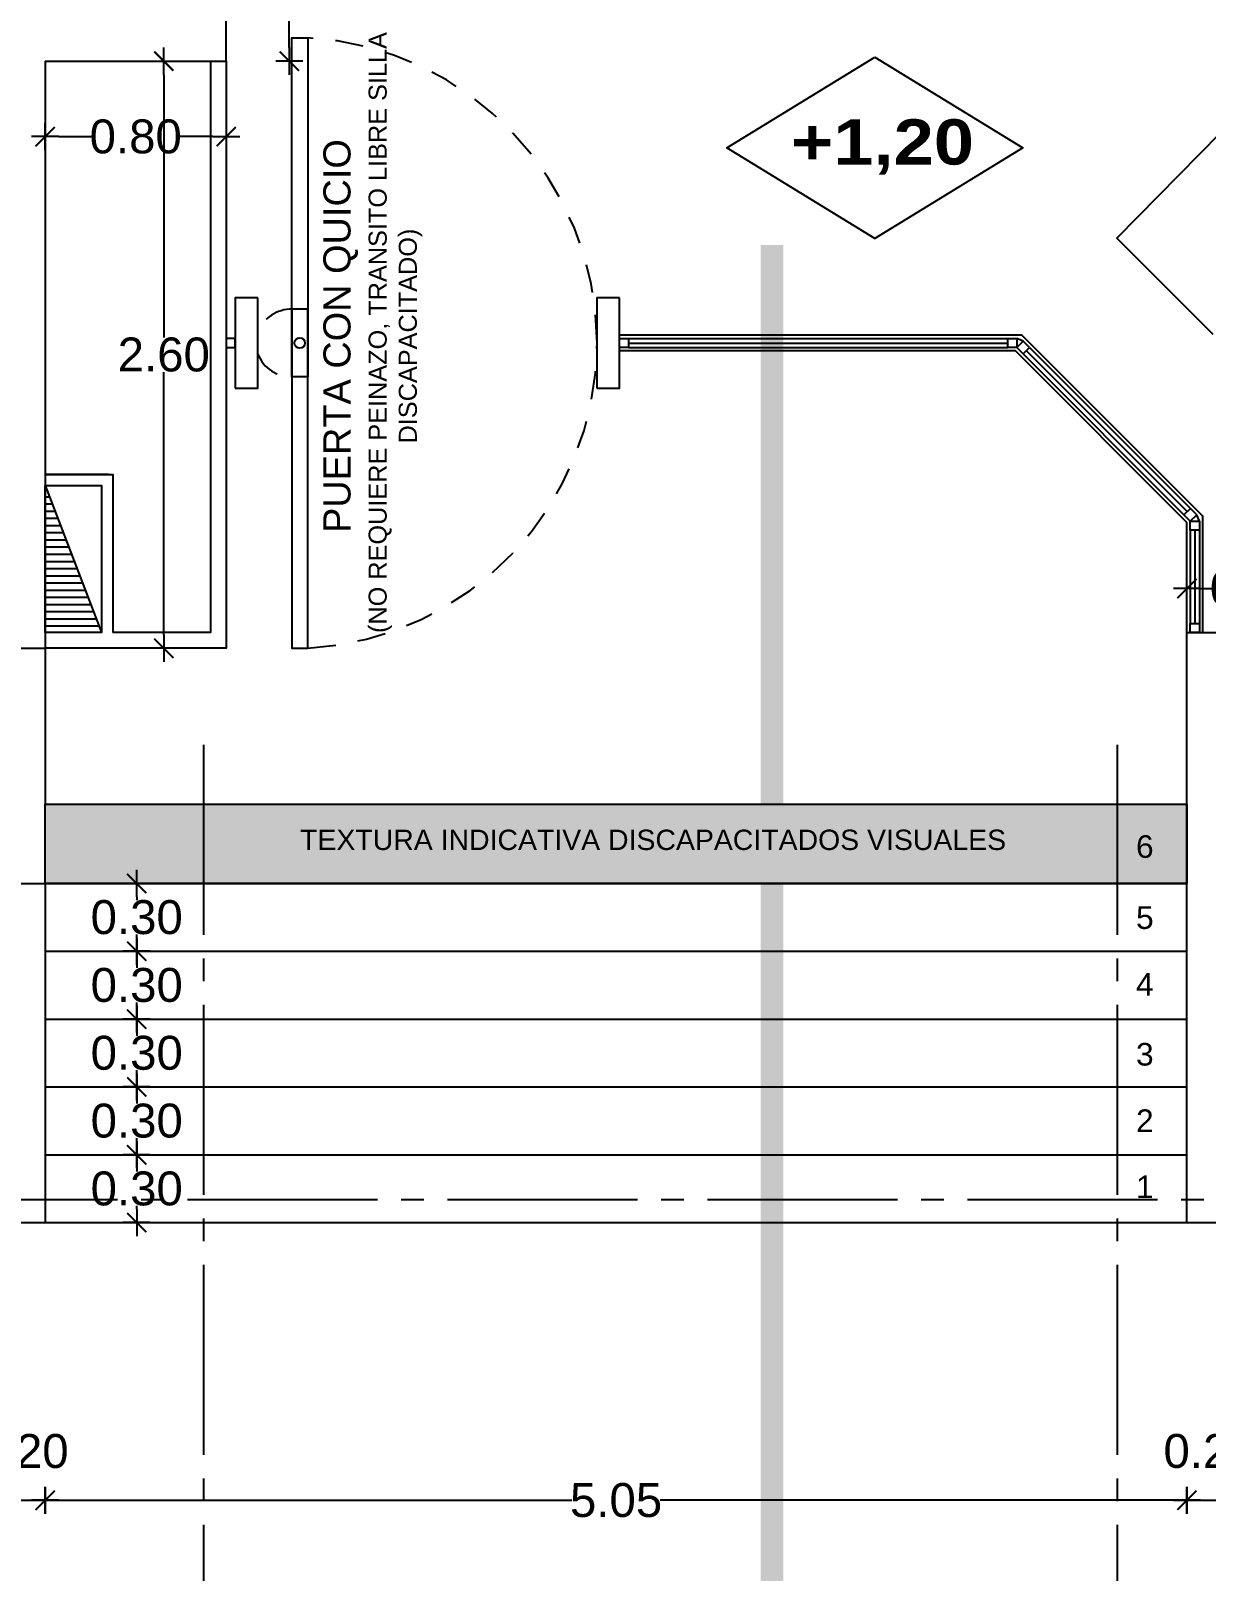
# Model space of a CAD drawing. Header units: millimetres. Extents: x 1217 to 2428, y 234 to 644.
# Drawn here: x 2363.97 to 2369.17, y 339.99 to 346.8 of the extents above; entities that cross this region are included whole.
import ezdxf

# ---------------------------------------------------------------- set-up
doc = ezdxf.new("R2010")
doc.units = ezdxf.units.MM
for name, pattern in [('ACAD_ISO04W100', [30, 24, -3, 0, -3]), ('DASHDOTX2', [0.84, 0.4, -0.2, 0.04, -0.2]), ('HIDDEN2', [0.1875, 0.125, -0.0625])]:
    doc.linetypes.add(name, pattern=pattern)
doc.layers.get('0').update_dxf_attribs({"lineweight": 5})
for name, color, linetype in [('0.1', 251, 'Continuous'), ('0.2', 2, 'Continuous'), ('0.3', 6, 'Continuous'), ('COTAS', 252, 'Continuous'), ('COTAS INTERIORES', 3, 'Continuous'), ('Ejes', 8, 'Continuous'), ('Muebles', 8, 'Continuous'), ('MURO', 5, 'Continuous'), ('muros', 7, 'Continuous'), ('SHAFT', 3, 'Continuous'), ('Texto', 1, 'Continuous'), ('Textos', 2, 'Continuous')]:
    doc.layers.add(name, color=color, linetype=linetype)
doc.styles.add('DIM000', font='')
doc.styles.add('INTERARQ', font='arial.ttf')
doc.styles.add('ROMANS', font='arial.ttf', dxfattribs={"height": 22.5})
doc.styles.get("Standard").update_dxf_attribs({"font": 'arial.ttf'})
doc.styles.get('DIM000').set_extended_font_data('Arial Black')
doc.dimstyles.new('ESCALA_1-50', dxfattribs={"dimtxt": 0.15, "dimasz": 0.06, "dimexe": 0.18, "dimexo": 0.0625, "dimgap": 0, "dimtad": 0, "dimtih": 1, "dimtoh": 1, "dimzin": 0, "dimdsep": 46, "dimtxsty": 'INTERARQ', "dimblk": 'DIMTICK', "dimcen": 0, "dimse1": 1, "dimse2": 1, "dimclrd": 256, "dimclre": 1, "dimclrt": 2, "dimadec": 0, "dimazin": 0, "dimtfac": 4.5, "dimtofl": 0, "dimtmove": 2, "dimatfit": 3, "dimldrblk": 'DIMTICK', "dimfxl": 1, "dimtolj": 1, "dimtzin": 0, "dimarcsym": 0})

# ---------------------------------------------------------------- blocks, each defined once
blk = doc.blocks.new('DIMTICK')
at = {"color": 1}
for p, q in [((-1, 0), (1, 0)), ((0, 1), (0, -1))]:
    blk.add_line(p, q, dxfattribs=at)
at = {"color": 3, "const_width": 0.141}
blk.add_lwpolyline([(0.71, 0.71), (-0.71, -0.71)], dxfattribs=at)
blk = doc.blocks.new('*D83')
at = {"layer": 'COTAS INTERIORES', "lineweight": -2, "ltscale": 3, "transparency": 16777216}
for p, q in [((2365.1133, 351.0082), (2365.1133, 348.9433)), ((2365.1133, 346.7253), (2365.1133, 348.7902))]:
    blk.add_line(p, q, dxfattribs=at)
at = {"layer": 'Defpoints', "color": 0, "ltscale": 3, "transparency": 16777216}
for p in [(2364.8346, 351.0682, 0), (2365.1133, 351.0682), (2364.8346, 346.6653, 0)]:
    blk.add_point(p, dxfattribs=at)
at = {"layer": 'COTAS INTERIORES', "lineweight": -2, "ltscale": 3, "transparency": 16777216, "xscale": 0.06, "yscale": 0.06, "zscale": 0.06}
for p, rotation in [((2365.1133, 351.0682), 90), ((2365.1133, 346.6653), 270)]:
    blk.add_blockref('DIMTICK', p, dxfattribs=dict(at, rotation=rotation))
at = {"layer": 'COTAS INTERIORES', "color": 2, "ltscale": 3, "transparency": 16777216, "insert": (2365.1133, 348.8667), "char_height": 0.15, "attachment_point": 5, "style": 'INTERARQ'}
blk.add_mtext('\\A1;4.40', dxfattribs=at)
blk = doc.blocks.new('*D85')
at = {"layer": 'COTAS INTERIORES', "lineweight": -2, "ltscale": 3, "transparency": 16777216}
for p, q in [((2364.0936, 346.3314), (2364.2396, 346.3314)), ((2364.7746, 346.3314), (2364.6287, 346.3314))]:
    blk.add_line(p, q, dxfattribs=at)
at = {"layer": 'Defpoints', "color": 0, "ltscale": 3, "transparency": 16777216}
for p in [(2364.0336, 346.6653, 0), (2364.8346, 346.6653, 0), (2364.8346, 346.3314)]:
    blk.add_point(p, dxfattribs=at)
at = {"layer": 'COTAS INTERIORES', "lineweight": -2, "ltscale": 3, "transparency": 16777216, "xscale": 0.06, "yscale": 0.06, "zscale": 0.06, "rotation": 180}
blk.add_blockref('DIMTICK', (2364.0336, 346.3314), dxfattribs=at)
at = {"layer": 'COTAS INTERIORES', "lineweight": -2, "ltscale": 3, "transparency": 16777216, "xscale": 0.06, "yscale": 0.06, "zscale": 0.06}
blk.add_blockref('DIMTICK', (2364.8346, 346.3314), dxfattribs=at)
at = {"layer": 'COTAS INTERIORES', "color": 2, "ltscale": 3, "transparency": 16777216, "insert": (2364.4341, 346.3314), "char_height": 0.15, "attachment_point": 5, "style": 'INTERARQ'}
blk.add_mtext('\\A1;0.80', dxfattribs=at)
blk = doc.blocks.new('*D86')
at = {"layer": 'COTAS INTERIORES', "lineweight": -2, "ltscale": 3, "transparency": 16777216}
for p, q in [((2364.5583, 346.6053), (2364.5583, 345.4436)), ((2364.5583, 344.1286), (2364.5583, 345.2904))]:
    blk.add_line(p, q, dxfattribs=at)
at = {"layer": 'Defpoints', "color": 0, "ltscale": 3, "transparency": 16777216}
for p in [(2364.5583, 346.6653), (2364.8346, 346.6653, 0), (2364.8346, 344.0686, 0)]:
    blk.add_point(p, dxfattribs=at)
at = {"layer": 'COTAS INTERIORES', "lineweight": -2, "ltscale": 3, "transparency": 16777216, "xscale": 0.06, "yscale": 0.06, "zscale": 0.06}
for p, rotation in [((2364.5583, 346.6653), 90), ((2364.5583, 344.0686), 270)]:
    blk.add_blockref('DIMTICK', p, dxfattribs=dict(at, rotation=rotation))
at = {"layer": 'COTAS INTERIORES', "color": 2, "ltscale": 3, "transparency": 16777216, "insert": (2364.5583, 345.367), "char_height": 0.15, "attachment_point": 5, "style": 'INTERARQ'}
blk.add_mtext('\\A1;2.60', dxfattribs=at)
blk = doc.blocks.new('*D101')
at = {"layer": 'COTAS INTERIORES', "lineweight": -2, "ltscale": 3, "transparency": 16777216}
for p, q in [((2369.1436, 344.3332), (2369.2083, 344.3332)), ((2369.6336, 344.3332), (2369.569, 344.3332))]:
    blk.add_line(p, q, dxfattribs=at)
at = {"layer": 'Defpoints', "color": 0, "ltscale": 3, "transparency": 16777216}
for p in [(2369.0836, 344.3332), (2369.0836, 344.1386, 0), (2369.6936, 344.1387, 0)]:
    blk.add_point(p, dxfattribs=at)
at = {"layer": 'COTAS INTERIORES', "lineweight": -2, "ltscale": 3, "transparency": 16777216, "xscale": 0.06, "yscale": 0.06, "zscale": 0.06, "rotation": 180}
blk.add_blockref('DIMTICK', (2369.0836, 344.3332), dxfattribs=at)
at = {"layer": 'COTAS INTERIORES', "lineweight": -2, "ltscale": 3, "transparency": 16777216, "xscale": 0.06, "yscale": 0.06, "zscale": 0.06}
blk.add_blockref('DIMTICK', (2369.6936, 344.3332), dxfattribs=at)
at = {"layer": 'COTAS INTERIORES', "color": 2, "ltscale": 3, "transparency": 16777216, "insert": (2369.3886, 344.3332), "char_height": 0.15, "attachment_point": 5, "style": 'INTERARQ'}
blk.add_mtext('\\A1;0.61', dxfattribs=at)
blk = doc.blocks.new('*D102')
at = {"layer": 'COTAS INTERIORES', "lineweight": -2, "ltscale": 3, "transparency": 16777216}
for p, q in [((2369.5102, 344.0786), (2369.5102, 342.9103)), ((2369.5102, 341.5887), (2369.5102, 342.7571))]:
    blk.add_line(p, q, dxfattribs=at)
at = {"layer": 'Defpoints', "color": 0, "ltscale": 3, "transparency": 16777216}
for p in [(2369.0836, 344.1386, 0), (2369.0836, 341.5287, 0), (2369.5102, 341.5287)]:
    blk.add_point(p, dxfattribs=at)
at = {"layer": 'COTAS INTERIORES', "lineweight": -2, "ltscale": 3, "transparency": 16777216, "xscale": 0.06, "yscale": 0.06, "zscale": 0.06}
for p, rotation in [((2369.5102, 344.1386), 90), ((2369.5102, 341.5287), 270)]:
    blk.add_blockref('DIMTICK', p, dxfattribs=dict(at, rotation=rotation))
at = {"layer": 'COTAS INTERIORES', "color": 2, "ltscale": 3, "transparency": 16777216, "insert": (2369.5102, 342.8337), "char_height": 0.15, "attachment_point": 5, "style": 'INTERARQ'}
blk.add_mtext('\\A1;2.61', dxfattribs=at)
blk = doc.blocks.new('*D48')
at = {"layer": 'COTAS INTERIORES', "lineweight": -2, "ltscale": 3, "transparency": 16777216}
for p, q in [((2364.4385, 341.7687), (2364.4385, 341.7553)), ((2364.4385, 341.5887), (2364.4385, 341.6021))]:
    blk.add_line(p, q, dxfattribs=at)
at = {"layer": 'Defpoints', "color": 0, "ltscale": 3, "transparency": 16777216}
for p in [(2364.1792, 341.8287, 0), (2364.4385, 341.8287), (2364.1792, 341.5287, 0)]:
    blk.add_point(p, dxfattribs=at)
at = {"layer": 'COTAS INTERIORES', "lineweight": -2, "ltscale": 3, "transparency": 16777216, "xscale": 0.06, "yscale": 0.06, "zscale": 0.06}
for p, rotation in [((2364.4385, 341.8287), 90), ((2364.4385, 341.5287), 270)]:
    blk.add_blockref('DIMTICK', p, dxfattribs=dict(at, rotation=rotation))
at = {"layer": 'COTAS INTERIORES', "color": 2, "ltscale": 3, "transparency": 16777216, "insert": (2364.4385, 341.6787), "char_height": 0.15, "attachment_point": 5, "style": 'INTERARQ'}
blk.add_mtext('\\A1;0.30', dxfattribs=at)
blk = doc.blocks.new('*D49')
at = {"layer": 'COTAS INTERIORES', "lineweight": -2, "ltscale": 3, "transparency": 16777216}
for p, q in [((2364.4385, 342.0687), (2364.4385, 342.0553)), ((2364.4385, 341.8887), (2364.4385, 341.9021))]:
    blk.add_line(p, q, dxfattribs=at)
at = {"layer": 'Defpoints', "color": 0, "ltscale": 3, "transparency": 16777216}
for p in [(2364.1792, 342.1287), (2364.4385, 342.1287), (2364.1792, 341.8287, 0)]:
    blk.add_point(p, dxfattribs=at)
at = {"layer": 'COTAS INTERIORES', "lineweight": -2, "ltscale": 3, "transparency": 16777216, "xscale": 0.06, "yscale": 0.06, "zscale": 0.06}
for p, rotation in [((2364.4385, 342.1287), 90), ((2364.4385, 341.8287), 270)]:
    blk.add_blockref('DIMTICK', p, dxfattribs=dict(at, rotation=rotation))
at = {"layer": 'COTAS INTERIORES', "color": 2, "ltscale": 3, "transparency": 16777216, "insert": (2364.4385, 341.9787), "char_height": 0.15, "attachment_point": 5, "style": 'INTERARQ'}
blk.add_mtext('\\A1;0.30', dxfattribs=at)
blk = doc.blocks.new('*D50')
at = {"layer": 'COTAS INTERIORES', "lineweight": -2, "ltscale": 3, "transparency": 16777216}
for p, q in [((2364.4385, 342.3687), (2364.4385, 342.3553)), ((2364.4385, 342.1887), (2364.4385, 342.2021))]:
    blk.add_line(p, q, dxfattribs=at)
at = {"layer": 'Defpoints', "color": 0, "ltscale": 3, "transparency": 16777216}
for p in [(2364.1792, 342.4287, 0), (2364.4385, 342.4287), (2364.1792, 342.1287)]:
    blk.add_point(p, dxfattribs=at)
at = {"layer": 'COTAS INTERIORES', "lineweight": -2, "ltscale": 3, "transparency": 16777216, "xscale": 0.06, "yscale": 0.06, "zscale": 0.06}
for p, rotation in [((2364.4385, 342.4287), 90), ((2364.4385, 342.1287), 270)]:
    blk.add_blockref('DIMTICK', p, dxfattribs=dict(at, rotation=rotation))
at = {"layer": 'COTAS INTERIORES', "color": 2, "ltscale": 3, "transparency": 16777216, "insert": (2364.4385, 342.2787), "char_height": 0.15, "attachment_point": 5, "style": 'INTERARQ'}
blk.add_mtext('\\A1;0.30', dxfattribs=at)
blk = doc.blocks.new('*D51')
at = {"layer": 'COTAS INTERIORES', "lineweight": -2, "ltscale": 3, "transparency": 16777216}
for p, q in [((2364.4385, 342.6687), (2364.4385, 342.6553)), ((2364.4385, 342.4887), (2364.4385, 342.5021))]:
    blk.add_line(p, q, dxfattribs=at)
at = {"layer": 'Defpoints', "color": 0, "ltscale": 3, "transparency": 16777216}
for p in [(2364.1792, 342.7287), (2364.4385, 342.7287), (2364.1792, 342.4287, 0)]:
    blk.add_point(p, dxfattribs=at)
at = {"layer": 'COTAS INTERIORES', "lineweight": -2, "ltscale": 3, "transparency": 16777216, "xscale": 0.06, "yscale": 0.06, "zscale": 0.06}
for p, rotation in [((2364.4385, 342.7287), 90), ((2364.4385, 342.4287), 270)]:
    blk.add_blockref('DIMTICK', p, dxfattribs=dict(at, rotation=rotation))
at = {"layer": 'COTAS INTERIORES', "color": 2, "ltscale": 3, "transparency": 16777216, "insert": (2364.4385, 342.5787), "char_height": 0.15, "attachment_point": 5, "style": 'INTERARQ'}
blk.add_mtext('\\A1;0.30', dxfattribs=at)
blk = doc.blocks.new('*D52')
at = {"layer": 'COTAS INTERIORES', "lineweight": -2, "ltscale": 3, "transparency": 16777216}
for p, q in [((2364.4385, 342.9687), (2364.4385, 342.9553)), ((2364.4385, 342.7887), (2364.4385, 342.8021))]:
    blk.add_line(p, q, dxfattribs=at)
at = {"layer": 'Defpoints', "color": 0, "ltscale": 3, "transparency": 16777216}
for p in [(2364.1792, 343.0287, 0), (2364.4385, 343.0287), (2364.1792, 342.7287)]:
    blk.add_point(p, dxfattribs=at)
at = {"layer": 'COTAS INTERIORES', "lineweight": -2, "ltscale": 3, "transparency": 16777216, "xscale": 0.06, "yscale": 0.06, "zscale": 0.06}
for p, rotation in [((2364.4385, 343.0287), 90), ((2364.4385, 342.7287), 270)]:
    blk.add_blockref('DIMTICK', p, dxfattribs=dict(at, rotation=rotation))
at = {"layer": 'COTAS INTERIORES', "color": 2, "ltscale": 3, "transparency": 16777216, "insert": (2364.4385, 342.8787), "char_height": 0.15, "attachment_point": 5, "style": 'INTERARQ'}
blk.add_mtext('\\A1;0.30', dxfattribs=at)
blk = doc.blocks.new('*D162')
at = {"layer": 'COTAS', "lineweight": -2, "ltscale": 3, "transparency": 16777216}
blk.add_line((2363.8936, 340.3006), (2363.9736, 340.3006), dxfattribs=at)
at = {"layer": 'Defpoints', "color": 0, "ltscale": 3, "transparency": 16777216}
for p in [(2363.8336, 341.8887, 0), (2364.0336, 341.8857, 0), (2364.0336, 340.3006)]:
    blk.add_point(p, dxfattribs=at)
at = {"layer": 'COTAS', "lineweight": -2, "ltscale": 3, "transparency": 16777216, "xscale": 0.06, "yscale": 0.06, "zscale": 0.06, "rotation": 180}
blk.add_blockref('DIMTICK', (2363.8336, 340.3006), dxfattribs=at)
at = {"layer": 'COTAS', "lineweight": -2, "ltscale": 3, "transparency": 16777216, "xscale": 0.06, "yscale": 0.06, "zscale": 0.06}
blk.add_blockref('DIMTICK', (2364.0336, 340.3006), dxfattribs=at)
at = {"layer": 'COTAS', "color": 2, "ltscale": 3, "transparency": 16777216, "insert": (2363.9336, 340.5174), "char_height": 0.15, "attachment_point": 5, "style": 'INTERARQ'}
blk.add_mtext('\\A1;0.20', dxfattribs=at)
blk = doc.blocks.new('*D163')
at = {"layer": 'COTAS', "lineweight": -2, "ltscale": 3, "transparency": 16777216}
for p, q in [((2364.0936, 340.3006), (2366.3633, 340.3006)), ((2369.0236, 340.3006), (2366.754, 340.3006))]:
    blk.add_line(p, q, dxfattribs=at)
at = {"layer": 'Defpoints', "color": 0, "ltscale": 3, "transparency": 16777216}
for p in [(2364.0336, 341.8857, 0), (2369.0836, 341.8857), (2369.0836, 340.3006)]:
    blk.add_point(p, dxfattribs=at)
at = {"layer": 'COTAS', "lineweight": -2, "ltscale": 3, "transparency": 16777216, "xscale": 0.06, "yscale": 0.06, "zscale": 0.06, "rotation": 180}
blk.add_blockref('DIMTICK', (2364.0336, 340.3006), dxfattribs=at)
at = {"layer": 'COTAS', "lineweight": -2, "ltscale": 3, "transparency": 16777216, "xscale": 0.06, "yscale": 0.06, "zscale": 0.06}
blk.add_blockref('DIMTICK', (2369.0836, 340.3006), dxfattribs=at)
at = {"layer": 'COTAS', "color": 2, "ltscale": 3, "transparency": 16777216, "insert": (2366.5586, 340.3006), "char_height": 0.15, "attachment_point": 5, "style": 'INTERARQ'}
blk.add_mtext('\\A1;5.05', dxfattribs=at)
blk = doc.blocks.new('*D164')
at = {"layer": 'COTAS', "lineweight": -2, "ltscale": 3, "transparency": 16777216}
blk.add_line((2369.1436, 340.3006), (2369.2236, 340.3006), dxfattribs=at)
at = {"layer": 'Defpoints', "color": 0, "ltscale": 3, "transparency": 16777216}
for p in [(2369.0836, 341.8857), (2369.2836, 341.6887), (2369.2836, 340.3006)]:
    blk.add_point(p, dxfattribs=at)
at = {"layer": 'COTAS', "lineweight": -2, "ltscale": 3, "transparency": 16777216, "xscale": 0.06, "yscale": 0.06, "zscale": 0.06, "rotation": 180}
blk.add_blockref('DIMTICK', (2369.0836, 340.3006), dxfattribs=at)
at = {"layer": 'COTAS', "lineweight": -2, "ltscale": 3, "transparency": 16777216, "xscale": 0.06, "yscale": 0.06, "zscale": 0.06}
blk.add_blockref('DIMTICK', (2369.2836, 340.3006), dxfattribs=at)
at = {"layer": 'COTAS', "color": 2, "ltscale": 3, "transparency": 16777216, "insert": (2369.1836, 340.5177), "char_height": 0.15, "attachment_point": 5, "style": 'INTERARQ'}
blk.add_mtext('\\A1;0.20', dxfattribs=at)
blk = doc.blocks.new('*D167')
at = {"layer": 'COTAS', "lineweight": -2, "ltscale": 3, "transparency": 16777216}
for p, q in [((2358.7436, 339.7001), (2361.1132, 339.7001)), ((2363.8736, 339.7001), (2361.504, 339.7001))]:
    blk.add_line(p, q, dxfattribs=at)
at = {"layer": 'Defpoints', "color": 0, "ltscale": 3, "transparency": 16777216}
for p in [(2358.6836, 341.7887, 0), (2363.9336, 341.7887, 0), (2363.9336, 339.7001)]:
    blk.add_point(p, dxfattribs=at)
at = {"layer": 'COTAS', "lineweight": -2, "ltscale": 3, "transparency": 16777216, "xscale": 0.06, "yscale": 0.06, "zscale": 0.06, "rotation": 180}
blk.add_blockref('DIMTICK', (2358.6836, 339.7001), dxfattribs=at)
at = {"layer": 'COTAS', "lineweight": -2, "ltscale": 3, "transparency": 16777216, "xscale": 0.06, "yscale": 0.06, "zscale": 0.06}
blk.add_blockref('DIMTICK', (2363.9336, 339.7001), dxfattribs=at)
at = {"layer": 'COTAS', "color": 2, "ltscale": 3, "transparency": 16777216, "insert": (2361.3086, 339.7001), "char_height": 0.15, "attachment_point": 5, "style": 'INTERARQ'}
blk.add_mtext('\\A1;5.25', dxfattribs=at)
blk = doc.blocks.new('*D168')
at = {"layer": 'COTAS', "lineweight": -2, "ltscale": 3, "transparency": 16777216}
for p, q in [((2363.9936, 339.7001), (2364.1395, 339.7001)), ((2364.6745, 339.7001), (2364.5286, 339.7001))]:
    blk.add_line(p, q, dxfattribs=at)
at = {"layer": 'Defpoints', "color": 0, "ltscale": 3, "transparency": 16777216}
for p in [(2363.9336, 341.7887, 0), (2364.7345, 341.7887), (2364.7345, 339.7001)]:
    blk.add_point(p, dxfattribs=at)
at = {"layer": 'COTAS', "lineweight": -2, "ltscale": 3, "transparency": 16777216, "xscale": 0.06, "yscale": 0.06, "zscale": 0.06, "rotation": 180}
blk.add_blockref('DIMTICK', (2363.9336, 339.7001), dxfattribs=at)
at = {"layer": 'COTAS', "lineweight": -2, "ltscale": 3, "transparency": 16777216, "xscale": 0.06, "yscale": 0.06, "zscale": 0.06}
blk.add_blockref('DIMTICK', (2364.7345, 339.7001), dxfattribs=at)
at = {"layer": 'COTAS', "color": 2, "ltscale": 3, "transparency": 16777216, "insert": (2364.3341, 339.7001), "char_height": 0.15, "attachment_point": 5, "style": 'INTERARQ'}
blk.add_mtext('\\A1;0.80', dxfattribs=at)
blk = doc.blocks.new('*D169')
at = {"layer": 'COTAS', "lineweight": -2, "ltscale": 3, "transparency": 16777216}
for p, q in [((2364.7945, 339.7001), (2366.557, 339.7001)), ((2368.7146, 339.7001), (2366.9521, 339.7001))]:
    blk.add_line(p, q, dxfattribs=at)
at = {"layer": 'Defpoints', "color": 0, "ltscale": 3, "transparency": 16777216}
for p in [(2364.7345, 341.7887), (2368.7746, 341.7887), (2368.7746, 339.7001)]:
    blk.add_point(p, dxfattribs=at)
at = {"layer": 'COTAS', "lineweight": -2, "ltscale": 3, "transparency": 16777216, "xscale": 0.06, "yscale": 0.06, "zscale": 0.06, "rotation": 180}
blk.add_blockref('DIMTICK', (2364.7345, 339.7001), dxfattribs=at)
at = {"layer": 'COTAS', "lineweight": -2, "ltscale": 3, "transparency": 16777216, "xscale": 0.06, "yscale": 0.06, "zscale": 0.06}
blk.add_blockref('DIMTICK', (2368.7746, 339.7001), dxfattribs=at)
at = {"layer": 'COTAS', "color": 2, "ltscale": 3, "transparency": 16777216, "insert": (2366.7546, 339.7001), "char_height": 0.15, "attachment_point": 5, "style": 'INTERARQ'}
blk.add_mtext('\\A1;4.04', dxfattribs=at)
blk = doc.blocks.new('*D203')
at = {"layer": 'COTAS', "lineweight": -2, "ltscale": 3, "transparency": 16777216}
for p, q in [((2368.7146, 339.7001), (2368.6546, 339.7001)), ((2369.2436, 339.7001), (2369.3036, 339.7001))]:
    blk.add_line(p, q, dxfattribs=at)
at = {"layer": 'Defpoints', "color": 0, "ltscale": 3, "transparency": 16777216}
for p in [(2368.7746, 341.7887), (2369.1836, 341.4887), (2369.1836, 339.7001)]:
    blk.add_point(p, dxfattribs=at)
at = {"layer": 'COTAS', "lineweight": -2, "ltscale": 3, "transparency": 16777216, "xscale": 0.06, "yscale": 0.06, "zscale": 0.06}
blk.add_blockref('DIMTICK', (2368.7746, 339.7001), dxfattribs=at)
at = {"layer": 'COTAS', "lineweight": -2, "ltscale": 3, "transparency": 16777216, "xscale": 0.06, "yscale": 0.06, "zscale": 0.06, "rotation": 180}
blk.add_blockref('DIMTICK', (2369.1836, 339.7001), dxfattribs=at)
at = {"layer": 'COTAS', "color": 2, "ltscale": 3, "transparency": 16777216, "insert": (2368.9791, 339.7001), "char_height": 0.15, "attachment_point": 5, "style": 'INTERARQ'}
blk.add_mtext('\\A1;0.41', dxfattribs=at)
blk = doc.blocks.new('*D204')
at = {"layer": 'COTAS', "lineweight": -2, "ltscale": 3, "transparency": 16777216}
for p, q in [((2369.2436, 339.7001), (2369.9654, 339.7001)), ((2371.0336, 339.7001), (2370.3119, 339.7001))]:
    blk.add_line(p, q, dxfattribs=at)
at = {"layer": 'Defpoints', "color": 0, "ltscale": 3, "transparency": 16777216}
for p in [(2371.0936, 341.6287), (2369.1836, 341.4887), (2371.0936, 339.7001)]:
    blk.add_point(p, dxfattribs=at)
at = {"layer": 'COTAS', "lineweight": -2, "ltscale": 3, "transparency": 16777216, "xscale": 0.06, "yscale": 0.06, "zscale": 0.06, "rotation": 180}
blk.add_blockref('DIMTICK', (2369.1836, 339.7001), dxfattribs=at)
at = {"layer": 'COTAS', "lineweight": -2, "ltscale": 3, "transparency": 16777216, "xscale": 0.06, "yscale": 0.06, "zscale": 0.06}
blk.add_blockref('DIMTICK', (2371.0936, 339.7001), dxfattribs=at)
at = {"layer": 'COTAS', "color": 2, "ltscale": 3, "transparency": 16777216, "insert": (2370.1386, 339.7001), "char_height": 0.15, "attachment_point": 5, "style": 'INTERARQ'}
blk.add_mtext('\\A1;1.91', dxfattribs=at)
blk = doc.blocks.new('*D208')
at = {"layer": 'COTAS', "lineweight": -2, "ltscale": 3, "transparency": 16777216}
for p, q in [((2348.1061, 339.0395), (2363.683, 339.0395)), ((2379.7661, 339.0395), (2364.1893, 339.0395))]:
    blk.add_line(p, q, dxfattribs=at)
at = {"layer": 'Defpoints', "color": 0, "ltscale": 3, "transparency": 16777216}
for p in [(2348.0461, 341.5287, 0), (2379.8261, 341.5287, 0), (2379.8261, 339.0395)]:
    blk.add_point(p, dxfattribs=at)
at = {"layer": 'COTAS', "lineweight": -2, "ltscale": 3, "transparency": 16777216, "xscale": 0.06, "yscale": 0.06, "zscale": 0.06, "rotation": 180}
blk.add_blockref('DIMTICK', (2348.0461, 339.0395), dxfattribs=at)
at = {"layer": 'COTAS', "lineweight": -2, "ltscale": 3, "transparency": 16777216, "xscale": 0.06, "yscale": 0.06, "zscale": 0.06}
blk.add_blockref('DIMTICK', (2379.8261, 339.0395), dxfattribs=at)
at = {"layer": 'COTAS', "color": 2, "ltscale": 3, "transparency": 16777216, "insert": (2363.9361, 339.0395), "char_height": 0.15, "attachment_point": 5, "style": 'INTERARQ'}
blk.add_mtext('\\A1;31.78', dxfattribs=at)

msp = doc.modelspace()

# ---------------------------------------------------------------- hatches: boundary and pattern name
at = {"layer": 'muros', "ltscale": 3}
h = msp.add_hatch(dxfattribs=at)
h.set_pattern_fill('DOTS', color=251, scale=0.02)
h.set_pattern_definition([(0, (1002.623633, -389.365898), (0.015875, 0.03175), [0, -0.03175])])
h.paths.add_polyline_path([(2364.03364, 343.02869), (2364.03364, 343.37869), (2369.08365, 343.37869), (2369.08365, 343.02869)])
h.paths.add_polyline_path([(2365.14021, 343.12666), (2368.30814, 343.12666), (2368.30814, 343.31212), (2365.14021, 343.31212)], flags=24)
at = {"layer": 'SHAFT'}
h = msp.add_hatch(dxfattribs=at)
h.set_pattern_fill('ANSI31', color=256, scale=0.01, angle=-225, style=0)
h.set_pattern_definition([(180, (7755532.821612, -384215.833274), (-4e-17, -0.03175), [])])
h.paths.add_polyline_path([(2364.03364, 344.13864), (2364.03364, 344.78788), (2364.28335, 344.13864)])

# ---------------------------------------------------------------- linework, layer by layer
at = {"layer": '0.1', "ltscale": 3}
msp.add_line((2364.03364, 344.06864, 0), (2364.03364, 343.37869, 0), dxfattribs=at)
at = {"layer": '0.1', "linetype": 'ByBlock', "elevation": 0}
for points in [[(2365.1246, 345.26864), (2365.1246, 346.76864), (2365.1946, 346.76864), (2365.1946, 345.26864), (2365.1246, 345.26864)], [(2365.1246, 345.56864), (2365.1246, 344.06864), (2365.1946, 344.06864), (2365.1946, 345.56864), (2365.1246, 345.56864)], [(2364.03364, 344.78788), (2364.28335, 344.13864)]]:
    msp.add_lwpolyline(points, dxfattribs=at)
at = {"layer": '0.1', "color": 1, "linetype": 'DASHDOTX2', "ltscale": 1.5, "const_width": 0.1, "elevation": 0}
msp.add_lwpolyline([(2367.24802, 345.85258), (2367.24802, 336.81868), (2367.24802, 336.81868)], dxfattribs=at)
at = {"layer": '0.1', "elevation": 0}
for points in [[(2366.6135, 345.43864), (2368.29093, 345.43864)], [(2366.6135, 345.41864), (2368.29093, 345.41864)], [(2366.6135, 345.39864), (2368.29093, 345.39864)], [(2368.3875, 345.39825), (2369.09882, 344.68732)], [(2368.35902, 345.37016), (2369.07034, 344.65923)], [(2368.37326, 345.3842), (2369.08458, 344.67328)], [(2369.09842, 344.59075), (2369.09842, 344.17865)], [(2369.11842, 344.59075), (2369.11842, 344.17865)], [(2369.13842, 344.59075), (2369.13842, 344.17865)]]:
    msp.add_lwpolyline(points, dxfattribs=at)
at = {"layer": '0.1', "linetype": 'HIDDEN2'}
for centre, radius, start, end in [((2365.11751, 345.41373, 0), 1.35711, 0.207458, 86.743296), ((2365.12367, 345.40755, 0), 0.16109, 89.665946, 157.714189), ((2365.11751, 345.42355, 0), 1.35711, 273.256704, 359.792542)]:
    msp.add_arc(centre, radius, start, end, dxfattribs=at)
at = {"layer": '0.2', "linetype": 'ByBlock', "elevation": 0}
for points in [[(2364.8746, 345.43864), (2364.8346, 345.43864), (2364.8346, 345.39864), (2364.8746, 345.39864), (2364.8746, 345.43864)], [(2366.5735, 345.43864), (2366.6135, 345.43864), (2366.6135, 345.39864), (2366.5735, 345.39864), (2366.5735, 345.43864)], [(2368.29093, 345.43864), (2368.33093, 345.43864), (2368.33093, 345.39864), (2368.29093, 345.39864), (2368.29093, 345.43864)], [(2368.35941, 345.42673), (2368.33093, 345.43864)], [(2368.3875, 345.39825), (2368.35941, 345.42673), (2368.33093, 345.39864), (2368.35902, 345.37016), (2368.3875, 345.39825)], [(2369.1269, 344.65884), (2369.09882, 344.68732), (2369.07034, 344.65923), (2369.09842, 344.63075), (2369.1269, 344.65884)], [(2369.13842, 344.63075), (2369.1269, 344.65884)], [(2369.13842, 344.63075), (2369.13842, 344.59075), (2369.09842, 344.59075), (2369.09842, 344.63075), (2369.13842, 344.63075)], [(2369.13842, 344.17865), (2369.13842, 344.13865), (2369.09842, 344.13865), (2369.09842, 344.17865), (2369.13842, 344.17865)]]:
    msp.add_lwpolyline(points, dxfattribs=at)
at = {"layer": '0.3', "elevation": 0}
for points in [[(2364.8346, 346.66532), (2364.8346, 344.06864), (2364.03364, 344.06864)], [(2364.7646, 346.66532), (2364.7646, 344.13864), (2364.33329, 344.13864)], [(2369.15365, 344.13865), (2369.15365, 344.65363), (2368.35365, 345.45363), (2366.5735, 345.45364)], [(2369.08365, 344.13865), (2369.08365, 344.62463), (2368.32465, 345.38363), (2366.5735, 345.38364)], [(2364.03364, 344.83782), (2364.33329, 344.83782), (2364.33329, 344.13864)], [(2364.31339, 344.83782), (2364.03364, 344.83782)], [(2364.03364, 344.13864), (2364.03364, 344.78788), (2364.28335, 344.78788), (2364.28335, 344.13864), (2364.03364, 344.13864)], [(2364.28335, 344.13864), (2364.03364, 344.13864)]]:
    msp.add_lwpolyline(points, dxfattribs=at)
at = {"layer": '0.3', "ltscale": 3, "elevation": 0}
msp.add_lwpolyline([(2364.03364, 344.78788), (2364.28335, 344.78788), (2364.28335, 344.13864), (2364.03364, 344.13864)], close=True, dxfattribs=at)
at = {"layer": 'Ejes', "linetype": 'ACAD_ISO04W100', "ltscale": 0.035, "elevation": 0}
for points in [[(2364.73453, 343.64203), (2364.73453, 338.2167)], [(2368.77462, 343.64203), (2368.77462, 338.2167)], [(2375.85341, 341.62868), (2344.97302, 341.62868)]]:
    msp.add_lwpolyline(points, dxfattribs=at)
at = {"layer": 'Muebles', "elevation": 0}
for points in [[(2364.8746, 345.21864), (2364.9746, 345.21864), (2364.9746, 345.61864)], [(2364.9746, 345.61864), (2364.8746, 345.61864), (2364.8746, 345.21864)], [(2366.5735, 345.61864), (2366.4735, 345.61864), (2366.4735, 345.21864)], [(2366.4735, 345.21864), (2366.5735, 345.21864), (2366.5735, 345.61864)]]:
    msp.add_lwpolyline(points, dxfattribs=at)
at = {"layer": 'Muebles', "linetype": 'ByBlock'}
msp.add_circle((2365.1596, 345.41864, 0), 0.02313, dxfattribs=at)
at = {"layer": 'Muebles', "linetype": 'HIDDEN2'}
msp.add_arc((2365.12367, 345.42973, 0), 0.16109, 202.285811, 270.334054, dxfattribs=at)
at = {"layer": 'MURO', "color": 2, "ltscale": 3, "elevation": 0}
for points in [[(2370.92962, 346.71722), (2369.59524, 346.71722), (2368.77368, 345.88212), (2369.19796, 345.45784)], [(2364.03364, 343.02869), (2369.08365, 343.02869)], [(2364.03364, 342.72869), (2369.08365, 342.72869)], [(2364.03364, 342.42869), (2369.08365, 342.42869)], [(2364.03364, 342.12869), (2369.08365, 342.12869)], [(2364.03364, 341.82869), (2369.08365, 341.82869)], [(2364.03364, 341.52869), (2369.08365, 341.52869)]]:
    msp.add_lwpolyline(points, dxfattribs=at)
at = {"layer": 'muros'}
for p, q in [((2364.83462, 346.66532, 0), (2364.83462, 351.06817, 0)), ((2364.03364, 346.66532, 0), (2364.03364, 344.06864, 0)), ((2364.03364, 346.66532, 0), (2364.8346, 346.66532, 0)), ((2369.08365, 341.52869, 0), (2369.08365, 344.13865, 0)), ((2364.03364, 343.02869, 0), (2364.03364, 341.52869, 0))]:
    msp.add_line(p, q, dxfattribs=at)
at = {"layer": 'muros', "ltscale": 3, "elevation": 0}
for points in [[(2369.09842, 344.62463), (2369.09842, 344.63075)], [(2369.08365, 341.52869), (2369.28365, 341.52869)]]:
    msp.add_lwpolyline(points, dxfattribs=at)
at = {"layer": 'muros', "elevation": 0}
for points in [[(2369.08365, 344.13865), (2369.69362, 344.13865), (2369.69362, 343.93865), (2369.28365, 343.93864)], [(2363.83364, 344.06864), (2364.03364, 344.06864)], [(2363.83364, 343.02869), (2364.03364, 343.02869)], [(2363.83364, 341.52869), (2364.03364, 341.52869)]]:
    msp.add_lwpolyline(points, dxfattribs=at)
at = {"layer": 'muros', "color": 251, "ltscale": 3, "elevation": 0}
msp.add_lwpolyline([(2364.03364, 343.02869), (2364.03364, 343.37869), (2369.08365, 343.37869), (2369.08365, 343.02869), (2364.03364, 343.02869)], dxfattribs=at)
at = {"layer": 'Textos', "color": 4}
msp.add_lwpolyline([(2367.70332, 346.68361), (2368.35825, 346.28247), (2367.70332, 345.88132), (2367.0484, 346.28247)], close=True, dxfattribs=at)

# ---------------------------------------------------------------- texts
at = {"layer": 'COTAS', "color": 2, "style": 'ROMANS'}
for s, p in [('6', (2368.85841, 343.14173, 0)), ('5', (2368.85841, 342.82737, 0)), ('4', (2368.85841, 342.5324, 0)), ('3', (2368.85841, 342.22313, 0)), ('2', (2368.85841, 341.92922, 0)), ('1', (2368.85841, 341.63707, 0))]:
    msp.add_text(s, height=0.1, dxfattribs=at).set_placement(p)
at = {"layer": 'Texto', "insert": (2365.4828, 345.44947, 0), "char_height": 0.1, "width": 2.7061766, "attachment_point": 5, "rotation": 90}
msp.add_mtext('{\\fArial|b0|i0|c0|p34;\\H1.2x;PUERTA CON QUICIO\\H0.83333x;\\P\\H0.8x; (NO REQUIERE PEINAZO, TRANSITO LIBRE SILLA DISCAPACITADO)}', dxfattribs=at)
at = {"layer": 'Texto', "insert": (2366.72236, 343.22083, 0), "char_height": 0.09, "width": 5.4753929, "attachment_point": 5}
msp.add_mtext('TEXTURA INDICATIVA DISCAPACITADOS VISUALES', dxfattribs=at)
at = {"layer": 'Textos', "color": 4, "style": 'DIM000'}
msp.add_text('+1,20', height=0.2, dxfattribs=at).set_placement((2367.33264, 346.20785))

# ---------------------------------------------------------------- dimensions: what is measured, and where the dimension line sits
at = {"layer": 'COTAS', "ltscale": 3}
for base, p1, p2, picture, middle in [((2364.03364, 340.30063, 0), (2363.83364, 341.88869, 0), (2364.03364, 341.88569, 0), '*D162', (2363.93364, 340.5174, 0)), ((2369.28365, 340.30064, 0), (2369.08365, 341.88569, 0), (2369.28365, 341.68869, 0), '*D164', (2369.18365, 340.51771, 0))]:
    dim = msp.add_linear_dim(base=base, p1=p1, p2=p2, dimstyle='ESCALA_1-50', dxfattribs=at)
    dim.commit()
    dim.dimension.update_dxf_attribs({"geometry": picture, "text_midpoint": middle, "dimtype": 160})
for base, p1, p2, picture, middle in [((2369.08365, 340.30064), (2364.03364, 341.88569, 0), (2369.08365, 341.88569), '*D163', (2366.55864, 340.30064)), ((2363.93358, 339.70013), (2358.68359, 341.78869, 0), (2363.93358, 341.78868, 0), '*D167', (2361.30859, 339.70013)), ((2364.73453, 339.70013), (2363.93358, 341.78868, 0), (2364.73453, 341.78868), '*D168', (2364.33406, 339.70013)), ((2368.77462, 339.70013), (2364.73453, 341.78868), (2368.77462, 341.78868), '*D169', (2366.75457, 339.70013)), ((2369.18365, 339.70013), (2368.77462, 341.78868), (2369.18365, 341.48869), '*D203', (2368.97913, 339.70013)), ((2371.09361, 339.70013, 0), (2369.18365, 341.48869, 0), (2371.09361, 341.62868, 0), '*D204', (2370.13863, 339.70013, 0)), ((2379.82615, 339.03954), (2348.04615, 341.52869, 0), (2379.82615, 341.52869, 0), '*D208', (2363.93615, 339.03954))]:
    dim = msp.add_linear_dim(base=base, p1=p1, p2=p2, dimstyle='ESCALA_1-50', dxfattribs=at)
    dim.commit()
    dim.dimension.update_dxf_attribs({"geometry": picture, "text_midpoint": middle})
at = {"layer": 'COTAS INTERIORES', "ltscale": 3}
for base, p1, p2, picture, middle in [((2365.11334, 351.06817), (2364.83462, 346.66532, 0), (2364.83462, 351.06817, 0), '*D83', (2365.11334, 348.86675)), ((2364.55833, 346.66532), (2364.8346, 344.06864, 0), (2364.8346, 346.66532, 0), '*D86', (2364.55833, 345.36698)), ((2369.51019, 341.52869), (2369.08365, 344.13865, 0), (2369.08365, 341.52869, 0), '*D102', (2369.51019, 342.83367)), ((2364.43847, 343.02869), (2364.17922, 342.72869), (2364.17922, 343.02869, 0), '*D52', (2364.43847, 342.87869)), ((2364.43847, 342.72869), (2364.17922, 342.42869, 0), (2364.17922, 342.72869), '*D51', (2364.43847, 342.57869)), ((2364.43847, 342.42869), (2364.17922, 342.12869), (2364.17922, 342.42869, 0), '*D50', (2364.43847, 342.27869)), ((2364.43847, 342.12869), (2364.17922, 341.82869, 0), (2364.17922, 342.12869), '*D49', (2364.43847, 341.97869)), ((2364.43847, 341.82869), (2364.17922, 341.52869, 0), (2364.17922, 341.82869, 0), '*D48', (2364.43847, 341.67869))]:
    dim = msp.add_linear_dim(base=base, p1=p1, p2=p2, angle=90, dimstyle='ESCALA_1-50', dxfattribs=at)
    dim.commit()
    dim.dimension.update_dxf_attribs({"geometry": picture, "text_midpoint": middle})
for base, p1, p2, picture, middle in [((2364.83462, 346.3314), (2364.03364, 346.66532, 0), (2364.83462, 346.66532, 0), '*D85', (2364.43413, 346.3314)), ((2369.08365, 344.33324), (2369.69362, 344.13865, 0), (2369.08365, 344.13865, 0), '*D101', (2369.38863, 344.33324))]:
    dim = msp.add_linear_dim(base=base, p1=p1, p2=p2, dimstyle='ESCALA_1-50', dxfattribs=at)
    dim.commit()
    dim.dimension.update_dxf_attribs({"geometry": picture, "text_midpoint": middle})

doc.saveas('drawing.dxf')
